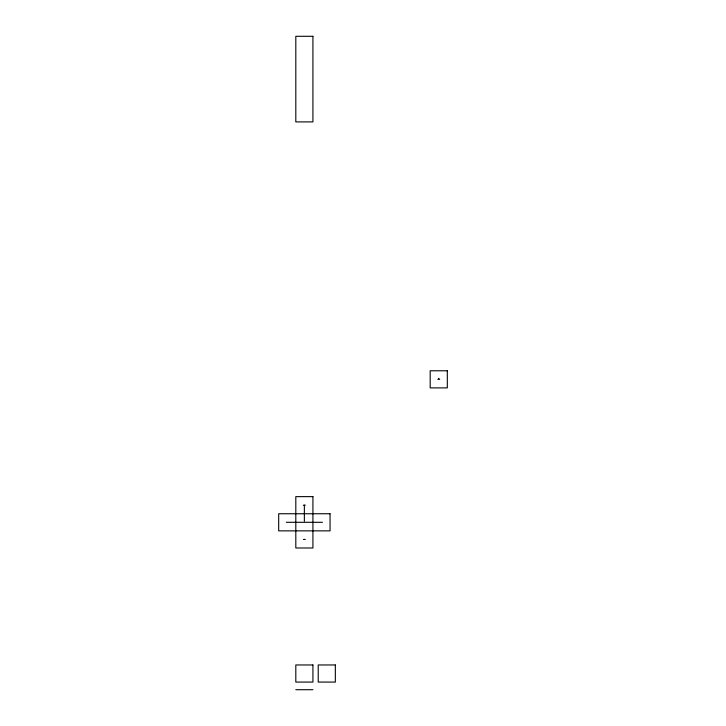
<?xml version="1.0" encoding="UTF-8"?>
<svg xmlns="http://www.w3.org/2000/svg" width="726" height="726" viewBox="0 0 726 726"><rect width="100%" height="100%" fill="white"/><g stroke="black" fill="none" stroke-linecap="round" stroke-linejoin="round"><path stroke-width="1.09" d="M438.504 378.4L439.003 378.4M437.787 379.335L439.72 379.335M303.395 505.187L305.337 505.187M286.28 522.303L322.453 522.303M303.395 539.427L305.337 539.427M295.809 689.7L312.924 689.7M304.366 505.187L304.366 521.232M312.924 36.3L295.809 36.3L295.809 121.895L312.924 121.895L312.924 36.3M447.316 370.777L430.191 370.777L430.191 387.893L447.316 387.893L447.316 370.777M312.924 496.629L295.809 496.629L295.809 547.985L312.924 547.985L312.924 496.629M330.049 513.745L278.684 513.745L278.684 530.86L330.049 530.86L330.049 513.745M312.924 664.962L295.809 664.962L295.809 682.077L312.924 682.077L312.924 664.962M335.339 664.962L318.224 664.962L318.224 682.077L335.339 682.077L335.339 664.962"/></g></svg>
